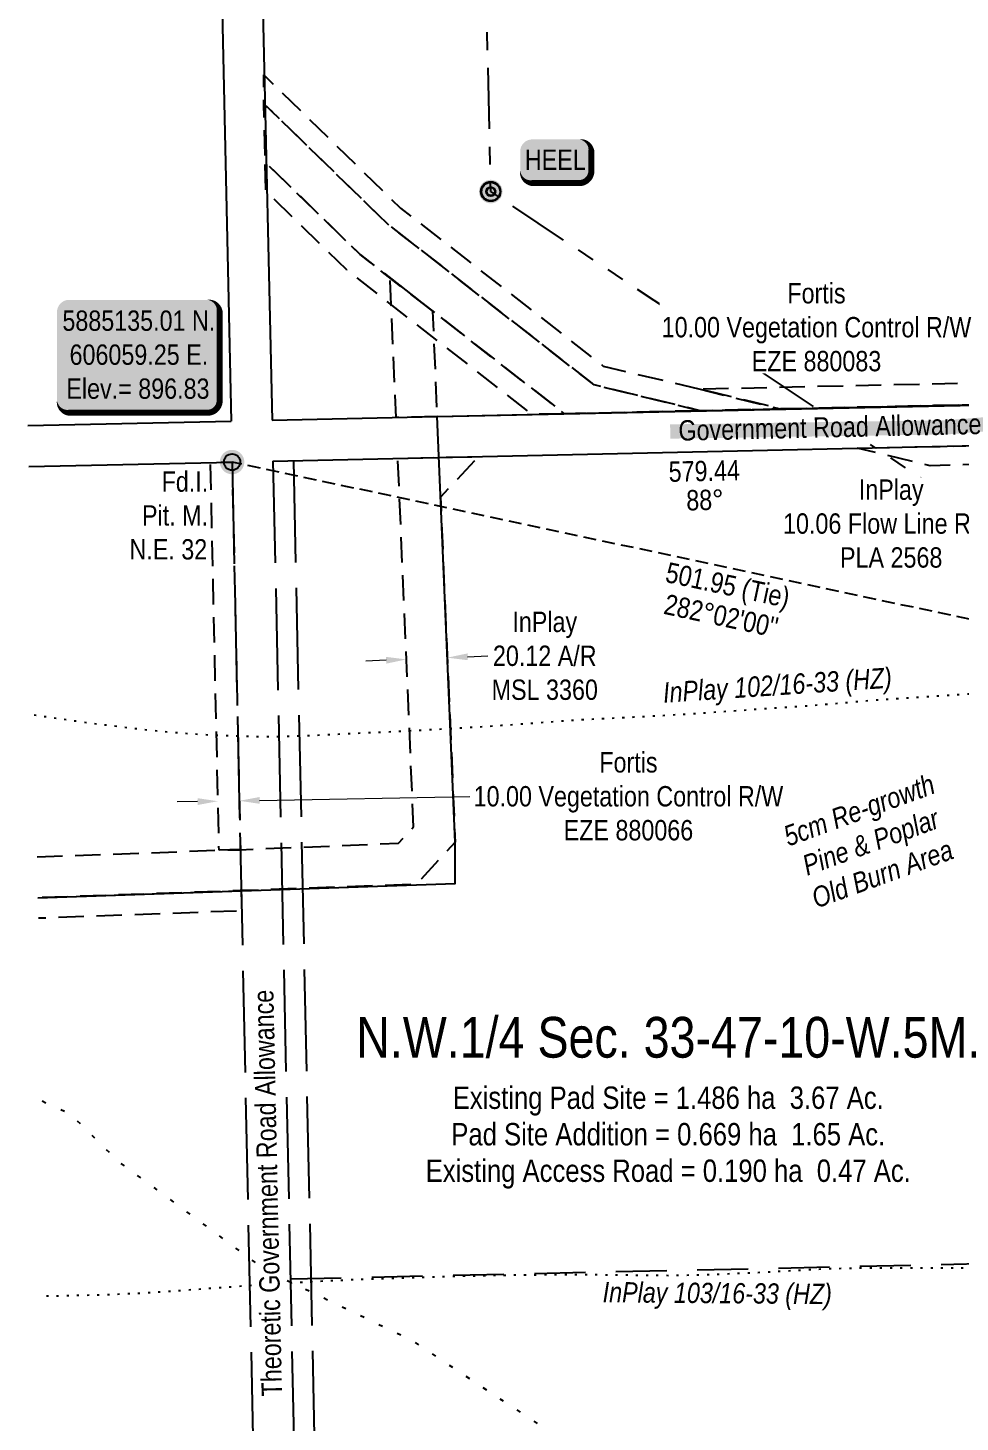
# Model space of a CAD drawing. Extents: x 605887 to 611946, y 5883916 to 5888528.
# Drawn here: x 605959 to 606417, y 5884663 to 5885348 of the extents above; entities that cross this region are included whole.
import ezdxf
from ezdxf.enums import TextEntityAlignment as Align

# ---------------------------------------------------------------- set-up
doc = ezdxf.new("R2010")
doc.units = 0
doc.header["$LTSCALE"] = 5
doc.header["$PDMODE"] = 34
doc.header["$PDSIZE"] = 0.03
for name, pattern in [('foc-ACCESSROAD', [3.75, 2.5, -1.25]), ('foc-DOT', [1, 0.2, -0.8]), ('foc-DRILLPATH', [14.75, 6, -1.75, 1.75, -1.75, 1.75, -1.75]), ('foc-FLOWLINE', [3.75, 2.5, -1.25]), ('foc-LSD', [8, 5, -3]), ('foc-TIELINE', [1.875, 1.25, -0.625]), ('foc-UNSURVEYED', [12.5, 10, -2.5]), ('foc-WHEELTRACKS', [2, 0.4, -1.6])]:
    doc.linetypes.add(name, pattern=pattern)
doc.layers.get('Defpoints').update_dxf_attribs({"color": 9})
for name, color, linetype in [('AS-POWER', 104, 'foc-POWER'), ('AS-ROADS', 254, 'Continuous'), ('C-AR', 13, 'foc-ACCESSROAD'), ('C-FLOWLINE', 13, 'foc-FLOWLINE'), ('C-SYMBOL', 7, 'Continuous'), ('DETAIL-HZ-Existing', 8, 'foc-DOT'), ('DETAIL-T', 7, 'Continuous'), ('DRILL-T', 8, 'Continuous'), ('F-EZE', 190, 'foc-FLOWLINE'), ('L-AREAREQUIRED', 7, 'Continuous'), ('L-BD', 7, 'Continuous'), ('L-MON', 1, 'Continuous'), ('L-MON-T', 1, 'Continuous'), ('L-ROAD-T', 7, 'Continuous'), ('L-SEC', 7, 'Continuous'), ('L-SECTION-LSD', 7, 'foc-LSD'), ('L-TIE', 7, 'foc-TIELINE'), ('L-USEC', 7, 'foc-UNSURVEYED'), ('P-PDRILLPATH', 12, 'foc-DRILLPATH'), ('T-BUSH-T', 110, 'Continuous'), ('T-WATER-P3', 160, 'foc-WHEELTRACKS')]:
    doc.layers.add(name, color=color, linetype=linetype)
for name, color, linetype, lineweight in [('C-AR-T', 13, 'Continuous', 9), ('C-FLOWLINE-T', 13, 'Continuous', 9), ('F-EZE-T', 190, 'Continuous', 9)]:
    doc.layers.add(name, color=color, linetype=linetype, lineweight=lineweight)
doc.styles.add('100L', font='ARIALN.TTF', dxfattribs={"height": 11})
doc.styles.add('175L', font='ARIALN.TTF', dxfattribs={"height": 20})
doc.styles.add('80', font='ARIALN.TTF', dxfattribs={"height": 10})
doc.styles.add('80CG', font='ARIALN.TTF', dxfattribs={"height": 10})
doc.styles.add('80L', font='ARIALN.TTF', dxfattribs={"height": 10})
doc.styles.add('80LS', font='ARIALNI.TTF', dxfattribs={"height": 10})
doc.styles.add('foc-LtypeFont', font='ARIALN.TTF', dxfattribs={"height": 7.35})
doc.linetypes.add('foc-POWER', pattern='A,6,-1,["P",foc-LtypeFont,S=0.2,R=0,X=-0.625,Y=-0.75],-1.24,4', length=12.24)
doc.dimstyles.new('Compass 5 000', dxfattribs={"dimscale": 5, "dimtxt": 9, "dimasz": 2, "dimexe": 0.2, "dimexo": 0.0625, "dimgap": 0.5, "dimtad": 0, "dimtih": 1, "dimtoh": 1, "dimzin": 0, "dimdsep": 46, "dimtxsty": '80CG', "dimcen": 0.1, "dimse1": 1, "dimse2": 1, "dimclrd": 256, "dimclrt": 256, "dimaunit": 1, "dimadec": 4, "dimazin": 0, "dimtfac": 0.06, "dimtofl": 0, "dimtmove": 0, "dimatfit": 1, "dimfxl": 0.2, "dimtolj": 1, "dimtzin": 0, "dimlwd": -1, "dimarcsym": 0})

# ---------------------------------------------------------------- blocks, each defined once
blk = doc.blocks.new('fdia')
at = {"color": 255, "const_width": 1}
blk.add_lwpolyline([(-0.5, 0, 1), (0.5, 0, 1)], format="xyb", close=True, dxfattribs=at)
blk = doc.blocks.new('Fdiaa')
blk.add_blockref('fdia', (0, 0))
blk = doc.blocks.new('fdib')
at = {"color": 1, "const_width": 1.6}
blk.add_lwpolyline([(-0.4, 0, 1), (0.4, 0, 1)], format="xyb", close=True, dxfattribs=at)
at = {"color": 1}
blk.add_circle((0, 0), 0.8, dxfattribs=at)
blk = doc.blocks.new('Fdibb')
blk.add_blockref('fdib', (0, 0))
blk = doc.blocks.new('fdicc')
for name in ['Fdibb', 'Fdiaa']:
    blk.add_blockref(name, (0, 0))
blk = doc.blocks.new('FDI')
blk.add_blockref('fdicc', (0, 0))
blk = doc.blocks.new('*D425')
at = {"layer": 'C-AR-T', "transparency": 16777216}
for p, q in [((606134.95, 5885037.61), (606124.96, 5885037.18)), ((606175.03, 5885039.32), (606185.02, 5885039.75))]:
    blk.add_line(p, q, dxfattribs=at)
for points in [[(606134.88, 5885039.28), (606135.02, 5885035.95), (606144.94, 5885038.04)], [(606174.96, 5885040.98), (606175.1, 5885037.65), (606165.04, 5885038.89)]]:
    blk.add_solid(points, dxfattribs=at)
at = {"layer": 'Defpoints', "color": 0, "transparency": 16777216}
for p in [(606165.04, 5885038.89), (606145.34, 5885028.64), (606165.44, 5885029.49)]:
    blk.add_point(p, dxfattribs=at)
at = {"layer": 'C-AR-T', "transparency": 16777216, "insert": (606212.93, 5885039.75), "char_height": 10, "attachment_point": 5, "style": '80CG'}
blk.add_mtext('\\A1;InPlay\\P20.12 A/R\\PMSL 3360', dxfattribs=at)
blk = doc.blocks.new('*D428')
at = {"layer": 'C-FLOWLINE-T', "transparency": 16777216}
for p, q in [((606447.1, 5885153.6), (606446.88, 5885163.6)), ((606447.76, 5885124.22), (606447.99, 5885114.22)), ((606448.2, 5885104.73), (606447.99, 5885114.22)), ((606438.2, 5885104.73), (606448.2, 5885104.73))]:
    blk.add_line(p, q, dxfattribs=at)
for points in [[(606448.77, 5885153.64), (606445.44, 5885153.56), (606447.33, 5885143.6)], [(606449.43, 5885124.26), (606446.1, 5885124.18), (606447.54, 5885134.22)]]:
    blk.add_solid(points, dxfattribs=at)
at = {"layer": 'Defpoints', "color": 0, "transparency": 16777216}
for p in [(606496.47, 5885144.71), (606447.54, 5885134.22), (606496.68, 5885135.32)]:
    blk.add_point(p, dxfattribs=at)
at = {"layer": 'C-FLOWLINE-T', "transparency": 16777216, "insert": (606383.2, 5885104.73), "char_height": 10, "attachment_point": 5, "style": '80CG', "bg_fill": 3, "box_fill_scale": 1.1, "bg_fill_color": 256, "bg_fill_true_color": 13158600, "bg_fill_transparency": 0}
blk.add_mtext('\\A1;InPlay\\P10.06 Flow Line R/W\\PPLA 2568', dxfattribs=at)
blk = doc.blocks.new('*D430')
at = {"layer": 'Defpoints', "color": 0, "transparency": 16777216}
for p in [(606052.41, 5884964.36), (606062.81, 5884968.56), (606062.88, 5884964.56)]:
    blk.add_point(p, dxfattribs=at)
at = {"layer": 'F-EZE-T', "transparency": 16777216}
for p, q in [((606072.8, 5884968.75), (606176.11, 5884970.72)), ((606042.33, 5884968.17), (606032.34, 5884967.98))]:
    blk.add_line(p, q, dxfattribs=at)
for points in [[(606042.3, 5884969.84), (606042.37, 5884966.51), (606052.33, 5884968.36)], [(606072.77, 5884970.42), (606072.84, 5884967.09), (606062.81, 5884968.56)]]:
    blk.add_solid(points, dxfattribs=at)
at = {"layer": 'F-EZE-T', "transparency": 16777216, "insert": (606254.05, 5884970.72), "char_height": 10, "attachment_point": 5, "style": '80CG'}
blk.add_mtext('\\A1;Fortis\\P10.00 Vegetation Control R/W\\PEZE 880066', dxfattribs=at)
blk = doc.blocks.new('*D431')
at = {"layer": 'Defpoints', "color": 0, "transparency": 16777216}
for p in [(606403.98, 5885173.52), (606435.02, 5885174.22), (606404.22, 5885162.76)]:
    blk.add_point(p, dxfattribs=at)
at = {"layer": 'F-EZE-T', "transparency": 16777216}
for p, q in [((606434.41, 5885201.22), (606424.41, 5885201.22)), ((606434.79, 5885184.22), (606434.41, 5885201.22)), ((606435.49, 5885153.47), (606435.71, 5885143.47))]:
    blk.add_line(p, q, dxfattribs=at)
for points in [[(606436.46, 5885184.26), (606433.13, 5885184.18), (606435.02, 5885174.22)], [(606437.15, 5885153.5), (606433.82, 5885153.43), (606435.26, 5885163.46)]]:
    blk.add_solid(points, dxfattribs=at)
at = {"layer": 'F-EZE-T', "transparency": 16777216, "insert": (606346.48, 5885201.22), "char_height": 10, "attachment_point": 5, "style": '80CG', "bg_fill": 3, "box_fill_scale": 1.1, "bg_fill_color": 256, "bg_fill_true_color": 13158600, "bg_fill_transparency": 0}
blk.add_mtext('\\A1;Fortis\\P10.00 Vegetation Control R/W\\PEZE 880083', dxfattribs=at)
blk = doc.blocks.new('*U475')
h = blk.add_hatch(color=254)
edge = h.paths.add_edge_path()
edge.add_line((-34, -28.5), (34, -28.5))
edge.add_arc((34, -22.5), 6, 270, 360)
edge.add_line((40, -22.5), (40, 21))
edge.add_arc((34, 21), 6, 0, 90)
edge.add_line((34, 27), (-34, 27))
edge.add_arc((-34, 21), 6, 90, 180)
edge.add_line((-40, 21), (-40, -22.5))
edge.add_arc((-34, -22.5), 6, 180, 270)
at = {"color": 1, "flags": 128}
blk.add_lwpolyline([(-34, -28.5, 3, 3, 0), (34, -28.5, 3, 3, 0.414214), (40, -22.5, 3, 3, 0), (40, 21, 3, 0, 0.414214), (34, 27, 0, 0, 0), (-34, 27, 0, 0, 0.414214), (-40, 21, 0, 0, 0), (-40, -22.5, 0, 3, 0.414214)], format="xyseb", close=True, dxfattribs=at)
blk.add_lwpolyline([(-35.09, -11.39, 0, 10, 0), (0, 0, 5, 5, 0)], format="xyseb", dxfattribs=at)
at = {"color": 1, "style": '80'}
blk.add_attdef('ENTER_TEXT_001', (-35.99, -5), '', height=10, dxfattribs=at)
blk = doc.blocks.new('plbh')
at = {"layer": 'L-MON'}
h = blk.add_hatch(color=255, dxfattribs=at)
h.dxf.hatch_style = 1
edge = h.paths.add_edge_path()
edge.add_arc((0, 0), 1.16, 0, 360)
h = blk.add_hatch(color=256, dxfattribs=at)
h.dxf.hatch_style = 1
h.paths.add_polyline_path([(-0.96, 0, 1), (0.96, 0, 1)])
h.paths.add_polyline_path([(0.91, 0, -1), (-0.91, 0, -1)], flags=16)
h.paths.add_polyline_path([(0.45, 0, -1), (-0.45, 0, -1)], flags=0)
h = blk.add_hatch(color=256, dxfattribs=at)
h.dxf.hatch_style = 1
h.paths.add_polyline_path([(-0.45, 0, 1), (0.45, 0, 1)])
h.paths.add_polyline_path([(0.4, 0, -1), (-0.4, 0, -1)], flags=16)
at = {"layer": 'L-MON', "color": 240}
for radius in [0.96, 0.91, 0.45, 0.4]:
    blk.add_circle((0, 0), radius, dxfattribs=at)
blk = doc.blocks.new('*U503')
h = blk.add_hatch(color=254)
edge = h.paths.add_edge_path()
edge.add_line((-11.5, -11.5), (11.5, -11.5))
edge.add_arc((11.5, -5.5), 6, 270, 360)
edge.add_line((17.5, -5.5), (17.5, 4))
edge.add_arc((11.5, 4), 6, 0, 90)
edge.add_line((11.5, 10), (-11.5, 10))
edge.add_arc((-11.5, 4), 6, 90, 180)
edge.add_line((-17.5, 4), (-17.5, -5.5))
edge.add_arc((-11.5, -5.5), 6, 180, 270)
at = {"color": 1, "flags": 128}
blk.add_lwpolyline([(-11.5, -11.5, 3, 3, 0), (11.5, -11.5, 3, 3, 0.414214), (17.5, -5.5, 3, 3, 0), (17.5, 4, 3, 0, 0.414214), (11.5, 10, 0, 0, 0), (-11.5, 10, 0, 0, 0.414214), (-17.5, 4, 0, 0, 0), (-17.5, -5.5, 0, 3, 0.414214)], format="xyseb", close=True, dxfattribs=at)
blk.add_lwpolyline([(5.78, -3.39, 0, 10, 0), (0, 0, 5, 5, 0)], format="xyseb", dxfattribs=at)
at = {"color": 1, "style": '80'}
blk.add_attdef('ENTER_TEXT_001', (-35.99, -5), '', height=10, dxfattribs=at)

msp = doc.modelspace()

# ---------------------------------------------------------------- linework, layer by layer
at = {"layer": 'AS-POWER', "flags": 128}
msp.add_lwpolyline([(605963.829, 5884920.912), (606168.829, 5884927.98), (606168.904, 5884948.282), (606159.978, 5885157.354), (606596.215, 5885166.498), (606670.901, 5885167.941), (606984.606, 5885174.593)], dxfattribs=at)
at = {"layer": 'AS-ROADS', "const_width": 6.997, "flags": 128}
msp.add_lwpolyline([(606984.847, 5885163.542), (606674.023, 5885155.325), (606640.387, 5885154.368), (606619.792, 5885154.117), (606588.948, 5885154.509), (606570.244, 5885157.04), (606535.74, 5885162.667), (606513.076, 5885167.428), (606500.415, 5885169.652), (606483.453, 5885167.074), (606456.51, 5885155.736), (606410.522, 5885152.069), (606274.592, 5885150.017)], dxfattribs=at)
at = {"layer": 'C-AR', "flags": 128}
for points in [[(606289.458, 5885160.223), (606222.6, 5885158.742), (606122.191, 5885236.969), (606075.557, 5885282.383), (606074.932, 5885311.1), (606135.445, 5885252.162), (606237.208, 5885172.916), (606289.458, 5885160.223)], [(606159.978, 5885157.354), (606139.862, 5885156.909), (606137.512, 5885212.342), (606136.955, 5885225.458), (606157.781, 5885209.227), (606158.339, 5885196.108), (606159.978, 5885157.354)]]:
    msp.add_lwpolyline(points, close=True, dxfattribs=at)
msp.add_lwpolyline([(605963.402, 5884940.999), (606052.851, 5884944.307), (606062.854, 5884944.536), (606092.997, 5884945.759), (606141.077, 5884947.711), (606148.451, 5884955.692), (606140.731, 5885136.811), (606180.35, 5885137.689), (606161.678, 5885117.772), (606168.904, 5884948.282), (606149.679, 5884927.475), (606093.444, 5884925.492), (606063.298, 5884924.411), (605963.829, 5884920.912)], dxfattribs=at)
at = {"layer": 'C-FLOWLINE', "flags": 128}
for points in [[(606288.588, 5885170.915), (606328.866, 5885161.096), (606289.458, 5885160.223), (606237.208, 5885172.916), (606135.445, 5885252.162), (606074.932, 5885311.1), (606074.796, 5885325.287), (606142.069, 5885259.761), (606241.676, 5885182.195), (606288.588, 5885170.915)], [(606618.414, 5885138.055), (606402.364, 5885133.207), (606366.541, 5885141.813), (606618.104, 5885147.386), (606618.414, 5885138.055)]]:
    msp.add_lwpolyline(points, close=True, dxfattribs=at)
at = {"layer": 'DETAIL-HZ-Existing', "flags": 128}
for points in [[(605961.914, 5885010.821), (605964.911, 5885010.358), (605974.606, 5885008.911), (605984.318, 5885007.554), (605994.038, 5885006.267), (606003.807, 5885005.072), (606013.565, 5885003.916), (606023.32, 5885002.88), (606033.082, 5885002.005), (606042.71, 5885001.297), (606052.413, 5885000.78), (606061.674, 5885000.413), (606070.921, 5885000.177), (606080.244, 5885000.152), (606089.471, 5885000.385), (606098.645, 5885000.756), (606107.777, 5885001.197), (606117.129, 5885001.683), (606126.492, 5885002.099), (606135.836, 5885002.485), (606145.088, 5885002.928), (606154.439, 5885003.454), (606163.8, 5885003.97), (606173.151, 5885004.486), (606182.501, 5885005.052), (606191.81, 5885005.657), (606201.018, 5885006.309), (606210.335, 5885007.004), (606219.672, 5885007.7), (606229.02, 5885008.346), (606238.371, 5885008.851), (606247.603, 5885009.284), (606256.865, 5885009.758), (606266.216, 5885010.264), (606275.567, 5885010.8), (606284.897, 5885011.375), (606294.145, 5885011.999), (606302.753, 5885012.618), (606312.721, 5885013.297), (606321.95, 5885013.911), (606331.368, 5885014.558), (606340.606, 5885015.211), (606349.992, 5885015.938), (606359.177, 5885016.71), (606368.512, 5885017.515), (606377.827, 5885018.27), (606387.175, 5885018.936), (606396.514, 5885019.532), (606405.854, 5885020.097), (606415.073, 5885020.7), (606424.291, 5885021.333), (606433.649, 5885021.969), (606443.007, 5885022.645), (606452.333, 5885023.38), (606461.618, 5885024.165), (606470.952, 5885024.98), (606480.146, 5885025.802), (606489.48, 5885026.668), (606498.602, 5885027.549), (606507.946, 5885028.384), (606517.172, 5885029.148), (606526.496, 5885029.973), (606535.787, 5885030.917), (606544.869, 5885031.857), (606554.192, 5885032.742), (606563.385, 5885033.615), (606572.746, 5885034.561), (606582.069, 5885035.456), (606591.293, 5885036.279), (606600.529, 5885037.013), (606609.978, 5885037.621), (606619.77, 5885038.076), (606629.563, 5885038.511), (606639.385, 5885038.988), (606649.177, 5885039.433), (606658.984, 5885039.709), (606668.793, 5885039.855), (606678.583, 5885039.96), (606688.384, 5885040.005), (606698.209, 5885039.921), (606708.014, 5885039.767), (606717.821, 5885039.583), (606727.637, 5885039.428), (606747.09, 5885039.026), (606756.798, 5885038.77), (606766.375, 5885038.56), (606776.061, 5885038.383), (606785.868, 5885038.169), (606795.705, 5885037.975), (606805.512, 5885037.771), (606815.32, 5885037.506), (606825.168, 5885037.263), (606834.985, 5885037.029), (606844.823, 5885036.795), (606854.622, 5885036.5), (606864.403, 5885036.105), (606874.206, 5885035.631), (606883.88, 5885035.084), (606893.655, 5885034.518), (606903.459, 5885033.994), (606913.122, 5885033.476), (606922.916, 5885032.971), (606932.749, 5885032.498), (606942.541, 5885032.053), (606952.131, 5885031.674), (606961.932, 5885031.309), (606971.742, 5885030.965), (606981.57, 5885030.701), (606987.746, 5885030.598)], [(605967.997, 5884725.244), (605974.759, 5884725.4), (605993.904, 5884725.851), (606013.141, 5884726.624), (606031.529, 5884727.828), (606050.214, 5884729.189), (606069.089, 5884730.535), (606087.986, 5884731.78), (606106.718, 5884732.782), (606125.505, 5884733.605), (606144.295, 5884734.249), (606163.057, 5884734.841), (606181.531, 5884735.288), (606200.428, 5884735.653), (606219.18, 5884735.765), (606238.025, 5884735.76), (606256.814, 5884735.533), (606275.562, 5884735.375), (606294.277, 5884735.836), (606313.164, 5884736.612), (606331.917, 5884737.594), (606350.738, 5884738.648), (606369.662, 5884739.154), (606388.438, 5884739.067), (606407.094, 5884739.007), (606425.894, 5884739.21), (606444.544, 5884739.89), (606463.464, 5884741.007), (606482.36, 5884742.292), (606501.281, 5884743.379), (606519.814, 5884743.876), (606538.526, 5884743.998), (606557.436, 5884744.213), (606576.407, 5884744.39), (606595.167, 5884744.573), (606613.952, 5884745.016), (606633.055, 5884745.556), (606651.929, 5884746.021), (606670.867, 5884746.337), (606689.648, 5884746.48), (606708.116, 5884746.306), (606726.964, 5884746.16), (606745.384, 5884746.355), (606764.124, 5884746.117), (606783.31, 5884745.619), (606802.38, 5884745.378), (606821.662, 5884744.552), (606840.833, 5884743.363), (606860.257, 5884742.5), (606879.261, 5884742.047), (606898.442, 5884741.779), (606917.582, 5884741.53), (606936.592, 5884741.267), (606955.736, 5884741.318), (606974.911, 5884741.77), (606994.037, 5884742.121)]]:
    msp.add_lwpolyline(points, dxfattribs=at)
at = {"layer": 'F-EZE', "flags": 128}
for points in [[(606222.6, 5885158.742), (606206.772, 5885158.391), (606115.607, 5885229.416), (606075.87, 5885268.036), (606075.557, 5885282.383), (606122.191, 5885236.969), (606222.6, 5885158.742)], [(606453.909, 5885163.866), (606328.866, 5885161.096), (606288.588, 5885170.915), (606472.67, 5885175.075), (606453.909, 5885163.866)], [(606063.309, 5884944.554), (606052.851, 5884944.307), (606048.652, 5885134.771), (606059.252, 5885135.006), (606063.309, 5884944.554)]]:
    msp.add_lwpolyline(points, close=True, dxfattribs=at)
msp.add_lwpolyline([(605963.829, 5884920.913), (606063.737, 5884924.426), (606063.949, 5884914.495), (605964.044, 5884910.837)], dxfattribs=at)
at = {"layer": 'L-SEC'}
for p, q in [((605987.062, 5888371.564), (606058.804, 5885155.113)), ((606007.169, 5888372.009), (606078.911, 5885155.558)), ((606078.911, 5885155.558), (606884.313, 5885173.401)), ((605958.888, 5885152.924), (606058.804, 5885155.113)), ((606079.359, 5885135.451), (606885.086, 5885153.301)), ((605959.316, 5885132.817), (606059.252, 5885135.006))]:
    msp.add_line(p, q, dxfattribs=at)
at = {"layer": 'L-SECTION-LSD'}
msp.add_line((606087.917, 5884733.649), (606893.928, 5884751.59), dxfattribs=at)
at = {"layer": 'L-TIE'}
msp.add_line((606549.975, 5885030.402), (606059.252, 5885135.006), dxfattribs=at)
at = {"layer": 'L-USEC'}
for p, q in [((606059.252, 5885135.006), (606076.369, 5884331.404)), ((606079.359, 5885135.434), (606096.476, 5884331.832)), ((606089.413, 5885135.648), (606106.53, 5884332.046))]:
    msp.add_line(p, q, dxfattribs=at)
at = {"layer": 'P-PDRILLPATH', "flags": 128}
for points in [[(606344.938, 5885162.363), (606186.388, 5885267.922), (606119.55, 5888264.51)], [(606621.266, 5884978.389), (606373.093, 5885143.618)]]:
    msp.add_lwpolyline(points, dxfattribs=at)
at = {"layer": 'T-WATER-P3', "flags": 128}
msp.add_lwpolyline([(605965.956, 5884821.058), (605979.854, 5884814.666), (606003.441, 5884791.273), (606075.537, 5884738.056), (606146.947, 5884703.817), (606220.37, 5884655.285), (606246.806, 5884635.888), (606280.936, 5884598.061), (606284.56, 5884580.534), (606285.44, 5884547.793), (606295.204, 5884517.619), (606306.721, 5884505.313)], dxfattribs=at)

# ---------------------------------------------------------------- block references
at = {"layer": 'DETAIL-T'}
ref = msp.add_blockref('*U475', (606013.165, 5885187.724), dxfattribs=dict(at, xscale=0.99960113, yscale=0.99960113, zscale=0.99960113))
ref.add_attrib('ENTER_TEXT_001', '5885135.01 N.', (605975.86, 5885199.491), dxfattribs={"layer": '0', "color": 1, "height": 9.99601, "style": '80'})
ref.add_attrib('ENTER_TEXT_002', '606059.25 E.', (605979.382, 5885182.791), dxfattribs={"layer": '0', "color": 1, "height": 9.99601, "style": '80'})
ref.add_attrib('ENTER_TEXT_003', 'Elev.= 896.83', (605977.804, 5885166.09), dxfattribs={"layer": '0', "color": 1, "height": 9.99601, "style": '80'})
at = {"layer": 'L-BD', "linetype": 'Continuous'}
ref = msp.add_blockref('*U503', (606218.344, 5885283.582), dxfattribs=dict(at, xscale=0.99960113, yscale=0.99960113, zscale=0.99960113))
ref.add_attrib('ENTER_TEXT_001', 'HEEL', (606203.166, 5885278.584), dxfattribs={"layer": '0', "color": 1, "height": 9.996, "style": '80'})
at = {"layer": 'L-MON', "color": 3, "xscale": 4.998005649999992, "yscale": 4.998005649999992, "zscale": 4.998005649999992}
msp.add_blockref('plbh', (606186.388, 5885267.922), dxfattribs=at)
at = {"layer": 'L-MON', "xscale": 4.998005649999984, "yscale": 4.998005649999984, "zscale": 4.998005649999984}
msp.add_blockref('FDI', (606059.252, 5885135.006), dxfattribs=at)

# ---------------------------------------------------------------- texts
at = {"layer": 'C-SYMBOL', "color": 3, "style": '175L'}
msp.add_text('N.W.1/4 Sec. 33-47-10-W.5M.', height=19.99202, dxfattribs=at).set_placement((606273.627, 5884836.368), align=Align.BOTTOM_CENTER)
at = {"layer": 'DRILL-T', "char_height": 9.99711, "attachment_point": 1, "style": '80L'}
for s, insert, rotation in [('\\pi9.1573;{\\fArial Narrow|b0|i1|c0|p34;InPlay 102/16-33 (HZ)}', (606261.59, 5885026.065), 3.801125), ('\\pi9.1573;{\\fArial Narrow|b0|i1|c0|p34;InPlay 103/16-33 (HZ)}', (606232.289, 5884732.227), 359.51743)]:
    msp.add_mtext_dynamic_manual_height_columns(s, width=129.76947, gutter_width=50, heights=[0], dxfattribs=dict(at, insert=insert, rotation=rotation))
at = {"layer": 'L-AREAREQUIRED', "color": 5, "style": '100L'}
for s, p in [('Existing Pad Site = 1.486 ha  3.67 Ac.', (606273.627, 5884813.877)), ('Pad Site Addition = 0.669 ha  1.65 Ac.', (606273.627, 5884795.94)), ('Existing Access Road = 0.190 ha  0.47 Ac.', (606273.627, 5884778.004))]:
    msp.add_text(s, height=10.99561, dxfattribs=at).set_placement(p, align=Align.BOTTOM_CENTER)
at = {"layer": 'L-BD', "style": '80L'}
for s, height, rotation, p in [('579.44', 9.996, 1.2691, (606291.317, 5885130.648)), ('88°', 9.996, 1.2691, (606291.632, 5885116.408)), ('501.95 (Tie)', 9.99601, 347.9667, (606302.634, 5885073.416)), ("282°02'00''", 9.99601, 347.9667, (606299.664, 5885059.485))]:
    msp.add_text(s, height=height, rotation=rotation, dxfattribs=at).set_placement(p, align=Align.MIDDLE)
at = {"layer": 'L-ROAD-T', "style": '80L'}
msp.add_text('Government Road Allowance', height=9.99601, rotation=1.269087, dxfattribs=at).set_placement((606353.072, 5885152.135), align=Align.MIDDLE_CENTER)
at = {"layer": 'T-BUSH-T', "insert": (606365.704, 5884968.706), "char_height": 9.99601, "width": 89.42682, "attachment_point": 2, "rotation": 20, "style": '80LS'}
msp.add_mtext('5cm Re-growth Pine & Poplar\\P{\\C48;Old Burn Area}', dxfattribs=at)

# ---------------------------------------------------------------- dimensions: what is measured, and where the dimension line sits
at = {"layer": 'C-AR-T'}
dim = msp.add_linear_dim(base=(606165.041, 5885038.894), p1=(606145.342, 5885028.637), p2=(606165.442, 5885029.494), angle=2.441325, text='InPlay\\P20.12 A/R\\PMSL 3360', dimstyle='Compass 5 000', dxfattribs=at)
dim.commit()
dim.dimension.update_dxf_attribs({"geometry": '*D425', "text_midpoint": (606212.925, 5885039.746), "dimtype": 161})
at = {"layer": 'F-EZE-T'}
dim = msp.add_linear_dim(base=(606062.806, 5884968.563), p1=(606052.409, 5884964.363), p2=(606062.882, 5884964.562), angle=1.088812, text='Fortis\\P10.00 Vegetation Control R/W\\PEZE 880066', dimstyle='Compass 5 000', dxfattribs=at)
dim.commit()
dim.dimension.update_dxf_attribs({"geometry": '*D430', "text_midpoint": (606254.048, 5884970.716), "dimtype": 161})

# ---------------------------------------------------------------- next in the draw order: texts
at = {"layer": 'L-MON-T', "insert": (606001.252, 5885130.436), "char_height": 9.99024, "attachment_point": 1, "style": '80L', "bg_fill": 3, "box_fill_scale": 1.15, "bg_fill_color": 256, "bg_fill_true_color": 256, "bg_fill_transparency": 0}
msp.add_mtext_dynamic_manual_height_columns('\\pi23.355;Fd.I.\\P\\pi13.739;Pit. M.\\P\\pi7.606;N.E. 32', width=44.31642, gutter_width=50, heights=[0], dxfattribs=at)
at = {"layer": 'L-ROAD-T', "insert": (606071.671, 5884775.68), "char_height": 9.99601, "width": 199.46788, "attachment_point": 2, "rotation": 91.2202, "style": '80L', "bg_fill": 3, "box_fill_scale": 1.15, "bg_fill_color": 256, "bg_fill_true_color": 256, "bg_fill_transparency": 0}
msp.add_mtext('Theoretic Government Road Allowance', dxfattribs=at)

# ---------------------------------------------------------------- next in the draw order: dimensions: what is measured, and where the dimension line sits
at = {"layer": 'F-EZE-T'}
dim = msp.add_linear_dim(base=(606435.019, 5885174.224), p1=(606404.221, 5885162.762), p2=(606403.978, 5885173.522), angle=91.294422, text='Fortis\\P10.00 Vegetation Control R/W\\PEZE 880083', dimstyle='Compass 5 000', override={"dimtfill": 1}, dxfattribs=at)
dim.commit()
dim.dimension.update_dxf_attribs({"geometry": '*D431', "text_midpoint": (606346.476, 5885201.22), "dimtype": 161})

# ---------------------------------------------------------------- next in the draw order: dimensions: what is measured, and where the dimension line sits
at = {"layer": 'C-FLOWLINE-T'}
dim = msp.add_linear_dim(base=(606447.537, 5885134.215), p1=(606496.472, 5885144.706), p2=(606496.683, 5885135.318), angle=271.285455, text='InPlay\\P10.06 Flow Line R/W\\PPLA 2568', dimstyle='Compass 5 000', override={"dimtmove": 1, "dimtfill": 1}, dxfattribs=at)
dim.commit()
dim.dimension.update_dxf_attribs({"geometry": '*D428', "text_midpoint": (606441.968, 5885104.731), "dimtype": 161})

doc.saveas('drawing.dxf')
